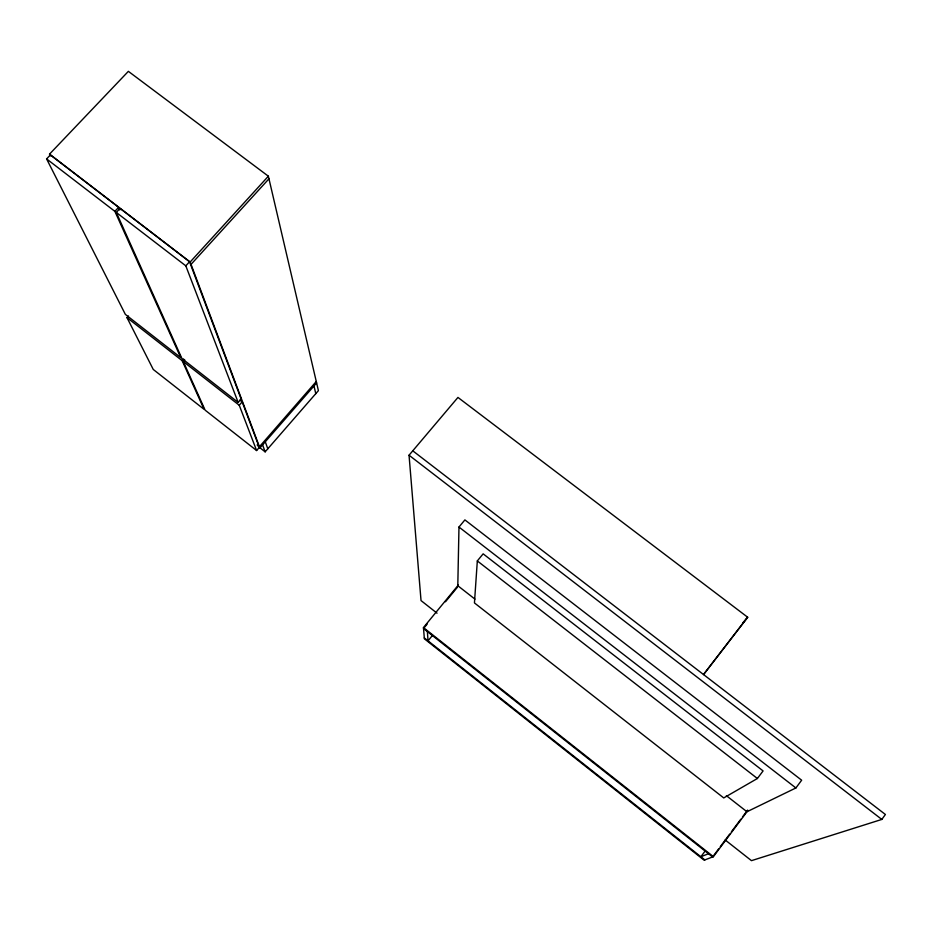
<?xml version="1.0" encoding="UTF-8"?>
<svg xmlns="http://www.w3.org/2000/svg" width="932" height="932" viewBox="0 0 932 932"><rect width="100%" height="100%" fill="white"/><g stroke="black" fill="none" stroke-linecap="round" stroke-linejoin="round"><path stroke-width="1.4" d="M726.378 795.672L746.951 811.749L795.893 787.959L801.648 780.201L464.893 519.905L458.975 527.046L457.798 585.715L474.936 599.113M477.324 560.924L474.446 602.934L723.745 797.932L757.39 778.5L763.075 770.915L483.137 553.841L477.324 560.924L757.39 778.5M725.178 839.965L751.472 860.655L881.812 819.426L885.4 814.486L412.771 450.82M705.209 850.939L700.864 856.741L708.495 853.724M718.584 848.97L712.596 856.974L423.536 628.541L427.194 624.079M720.285 846.687L729.674 834.105M731.387 831.822L740.777 819.24M742.489 816.956L747.615 810.094M458.323 585.075L423.454 627.574L424.375 638.804L704.091 860.178L713.399 856.671L747.662 810.793M703.532 674.465L746.637 618.487M703.578 674.582L747.709 617.264L457.95 397.428L409.043 455.224L421.031 600.581L437.038 613.186M432.576 635.286L428.033 640.843L427.369 631.57M445.484 601.769L457.379 587.277M258.281 446.463L265.142 451.845L318.406 390.636L268.358 176.195L128.371 71.345L49.536 154.118L50.421 155.9M316.274 381.514L259.422 446.731L257.139 444.948M184.769 359.903L183.289 361.558L205.122 410.15L256.603 450.54L259.306 447.442L242.192 401.878L239.908 400.096M316.612 382.924L259.888 447.989L190.163 262.02L49.536 154.118M742.792 622.856L747.709 617.264M238.149 402.403L241.132 399.036L189.546 261.729L120.042 208.407L116.29 212.438L181.926 358.529L238.149 402.403L185.806 265.841L116.29 212.438M256.603 450.54L239.244 405.234L242.192 401.878M128.488 315.995L126.997 317.626L153.256 369.456L204.073 409.323L182.159 360.672L183.639 359.018M185.806 265.841L189.546 261.729M190.163 262.02L268.358 176.195M191.048 264.362L268.964 178.793M114.881 211.354L118.644 207.323L50.375 154.945L46.6 158.906L125.366 314.399L180.785 357.643L114.881 211.354L46.6 158.906M409.043 455.224L881.812 819.426M458.975 527.046L795.893 787.959M126.997 317.626L182.159 360.672M183.289 361.558L239.244 405.234M423.454 627.574L713.399 856.671M424.305 637.896L704.848 859.898M118.644 207.323L119.809 209.98M262.591 444.89L265.142 451.845M265.294 441.803L267.799 448.793M313.968 385.965L315.797 393.642"/></g></svg>
